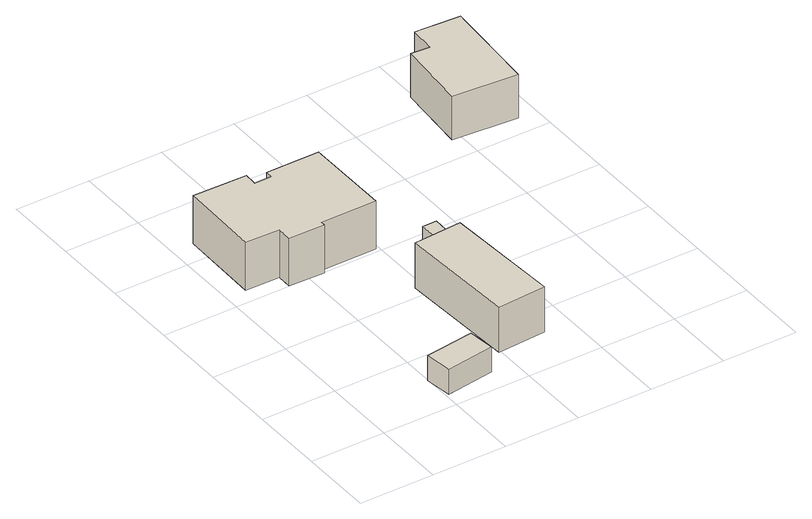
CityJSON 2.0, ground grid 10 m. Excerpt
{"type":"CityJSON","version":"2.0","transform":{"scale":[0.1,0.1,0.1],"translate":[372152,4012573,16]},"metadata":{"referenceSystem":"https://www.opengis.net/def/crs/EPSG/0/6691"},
"CityObjects":{
"building1":{"type":"Building","attributes":{"枝番":1,"利根川水系渡良瀬川洪水浸水想定区域（計画規模）.規模":"L1","利根川水系渡良瀬川洪水浸水想定区域（計画規模）.浸水ランク":"1","利根川水系渡良瀬川洪水浸水想定区域（計画規模）.浸水深":0.17,"利根川水系渡良瀬川洪水浸水想定区域（想定最大規模）.規模":"L2","利根川水系渡良瀬川洪水浸水想定区域（想定最大規模）.浸水ランク":"2","利根川水系渡良瀬川洪水浸水想定区域（想定最大規模）.浸水深":0.63,"利根川水系渡良瀬川洪水浸水想定区域（想定最大規模）.継続時間":8.9,"利根川水系利根川洪水浸水想定区域（計画規模）.規模":"L1","利根川水系利根川洪水浸水想定区域（計画規模）.浸水ランク":"2","利根川水系利根川洪水浸水想定区域（計画規模）.浸水深":1.5,"利根川水系利根川洪水浸水想定区域（想定最大規模）.規模":"L2","利根川水系利根川洪水浸水想定区域（想定最大規模）.浸水ランク":"3","利根川水系利根川洪水浸水想定区域（想定最大規模）.浸水深":3.73,"usage":"411","measuredHeight":3.9,"BuildingDetails.prefecture":"10","BuildingDetails.city":"10207","BuildingDetails.surveyYear":2016},"geometry":[{"type":"Solid","lod":"1","boundaries":[[[[0,1,2,3]],[[2,4,5,3]],[[1,6,4,2]],[[0,7,6,1]],[[3,5,7,0]],[[4,6,7,5]]]]}]},
"building2":{"type":"Building","attributes":{"枝番":1,"利根川水系渡良瀬川洪水浸水想定区域（想定最大規模）.規模":"L2","利根川水系利根川洪水浸水想定区域（計画規模）.規模":"L1","利根川水系利根川洪水浸水想定区域（計画規模）.浸水ランク":"2","利根川水系利根川洪水浸水想定区域（計画規模）.浸水深":0.501,"利根川水系利根川洪水浸水想定区域（想定最大規模）.規模":"L2","利根川水系利根川洪水浸水想定区域（想定最大規模）.浸水ランク":"2","利根川水系利根川洪水浸水想定区域（想定最大規模）.浸水深":2.73,"usage":"411","measuredHeight":8.5,"BuildingDetails.prefecture":"10","BuildingDetails.city":"10207","BuildingDetails.surveyYear":2016},"geometry":[{"type":"Solid","lod":"1","boundaries":[[[[8,9,10,11,12,13,14,15,16,17,18,19]],[[18,20,21,19]],[[17,22,20,18]],[[16,23,22,17]],[[15,24,23,16]],[[14,25,24,15]],[[13,26,25,14]],[[12,27,26,13]],[[11,28,27,12]],[[10,29,28,11]],[[9,30,29,10]],[[8,31,30,9]],[[19,21,31,8]],[[20,22,23,24,25,26,27,28,29,30,31,21]]]]}]},
"building3":{"type":"Building","attributes":{"枝番":1,"利根川水系渡良瀬川洪水浸水想定区域（想定最大規模）.規模":"L2","利根川水系渡良瀬川洪水浸水想定区域（想定最大規模）.浸水ランク":"1","利根川水系渡良瀬川洪水浸水想定区域（想定最大規模）.浸水深":0.23,"利根川水系渡良瀬川洪水浸水想定区域（想定最大規模）.継続時間":8.9,"利根川水系利根川洪水浸水想定区域（計画規模）.規模":"L1","利根川水系利根川洪水浸水想定区域（計画規模）.浸水ランク":"2","利根川水系利根川洪水浸水想定区域（計画規模）.浸水深":1.1,"利根川水系利根川洪水浸水想定区域（想定最大規模）.規模":"L2","利根川水系利根川洪水浸水想定区域（想定最大規模）.浸水ランク":"3","利根川水系利根川洪水浸水想定区域（想定最大規模）.浸水深":3.33,"usage":"411","measuredHeight":7.5,"BuildingDetails.prefecture":"10","BuildingDetails.city":"10207","BuildingDetails.surveyYear":2016},"geometry":[{"type":"Solid","lod":"1","boundaries":[[[[32,33,34,35]],[[34,36,37,35]],[[33,38,36,34]],[[32,39,38,33]],[[35,37,39,32]],[[36,38,39,37]]]]}]},
"building4":{"type":"Building","attributes":{"枝番":1,"利根川水系渡良瀬川洪水浸水想定区域（想定最大規模）.規模":"L2","利根川水系渡良瀬川洪水浸水想定区域（想定最大規模）.継続時間":8.1,"利根川水系利根川洪水浸水想定区域（計画規模）.規模":"L1","利根川水系利根川洪水浸水想定区域（計画規模）.浸水ランク":"2","利根川水系利根川洪水浸水想定区域（計画規模）.浸水深":0.801,"利根川水系利根川洪水浸水想定区域（想定最大規模）.規模":"L2","利根川水系利根川洪水浸水想定区域（想定最大規模）.浸水ランク":"3","利根川水系利根川洪水浸水想定区域（想定最大規模）.浸水深":3.03,"usage":"411","BuildingDetails.prefecture":"10","BuildingDetails.city":"10207","BuildingDetails.surveyYear":2016},"geometry":[{"type":"Solid","lod":"1","boundaries":[[[[40,41,42,43]],[[42,44,45,43]],[[41,46,44,42]],[[40,47,46,41]],[[43,45,47,40]],[[44,46,47,45]]]]}]},
"building5":{"type":"Building","attributes":{"枝番":1,"利根川水系渡良瀬川洪水浸水想定区域（計画規模）.規模":"L1","利根川水系渡良瀬川洪水浸水想定区域（計画規模）.浸水ランク":"2","利根川水系渡良瀬川洪水浸水想定区域（計画規模）.浸水深":1.17,"利根川水系渡良瀬川洪水浸水想定区域（計画規模）.継続時間":5.6,"利根川水系渡良瀬川洪水浸水想定区域（想定最大規模）.規模":"L2","利根川水系渡良瀬川洪水浸水想定区域（想定最大規模）.浸水ランク":"2","利根川水系渡良瀬川洪水浸水想定区域（想定最大規模）.浸水深":2.02,"利根川水系渡良瀬川洪水浸水想定区域（想定最大規模）.継続時間":128.9,"利根川水系矢場川洪水浸水想定区域（想定最大規模）.規模":"L2","利根川水系矢場川洪水浸水想定区域（想定最大規模）.浸水ランク":"1","利根川水系矢場川洪水浸水想定区域（想定最大規模）.浸水深":0.39,"利根川水系利根川洪水浸水想定区域（計画規模）.規模":"L1","利根川水系利根川洪水浸水想定区域（計画規模）.浸水ランク":"2","利根川水系利根川洪水浸水想定区域（計画規模）.浸水深":2.9,"利根川水系利根川洪水浸水想定区域（想定最大規模）.規模":"L2","利根川水系利根川洪水浸水想定区域（想定最大規模）.浸水ランク":"4","利根川水系利根川洪水浸水想定区域（想定最大規模）.浸水深":5.13,"usage":"411","measuredHeight":6.5,"BuildingDetails.prefecture":"10","BuildingDetails.city":"10207","BuildingDetails.surveyYear":2016},"geometry":[{"type":"Solid","lod":"1","boundaries":[[[[48,49,50,51,52,53]],[[52,54,55,53]],[[51,56,54,52]],[[50,57,56,51]],[[49,58,57,50]],[[48,59,58,49]],[[53,55,59,48]],[[54,56,57,58,59,55]]]]}]}
},
"vertices":[
[87,40,15],[153,49,15],[157,13,15],[92,4,15],[157,13,50],[92,4,50],[153,49,50],[87,40,50],
[53,271,25],[53,291,25],[7,292,25],[9,402,25],[82,401,25],[81,383,25],[104,383,25],[104,393,25],[176,393,25],[176,276,25],[101,276,25],[101,270,25],[101,276,92],[101,270,92],[176,276,92],[176,393,92],[104,393,92],[104,383,92],[81,383,92],[82,401,92],[9,402,92],[7,292,92],[53,291,92],[53,271,92],
[180,203,12],[245,207,12],[254,48,12],[188,44,12],[254,48,75],[188,44,75],[245,207,75],[180,203,75],
[230,220,14],[230,261,14],[249,261,14],[248,220,14],[249,261,44],[248,220,44],[230,261,44],[230,220,44],
[388,434,0],[396,531,0],[422,529,0],[424,564,0],[485,560,0],[475,428,0],[485,560,61],[475,428,61],[424,564,61],[422,529,61],[396,531,61],[388,434,61]
]}
